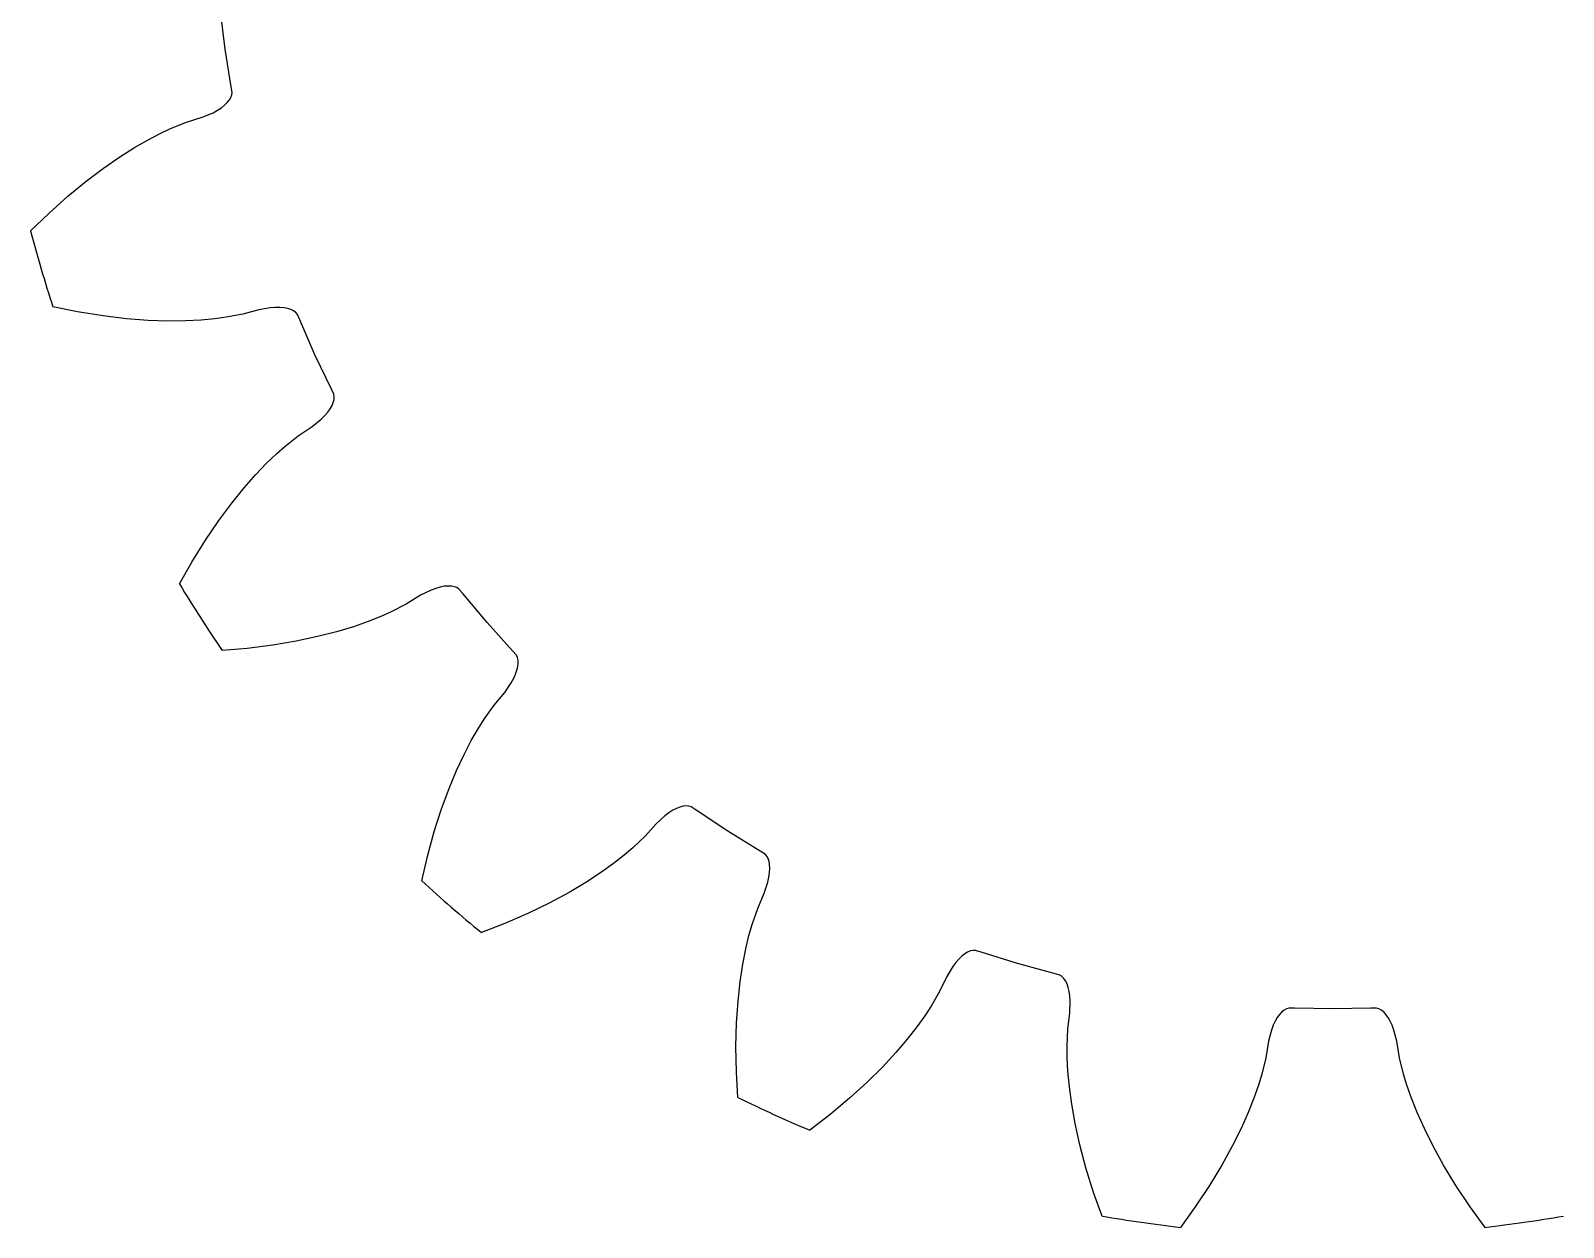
# Model space of a CAD drawing. Extents: x -24 to 114, y -47 to 47.
# Drawn here: x -23.22 to 4.11, y -23.85 to -2.51 of the extents above; entities that cross this region are included whole.
import ezdxf

# ---------------------------------------------------------------- set-up
doc = ezdxf.new("R2010")
doc.units = 0

msp = doc.modelspace()

# ---------------------------------------------------------------- linework, layer by layer
at = {"layer": 'layer1'}
for p, q in [((-19.747, -2.839), (-19.832, -2.165)), ((-19.639, -3.51), (-19.747, -2.839)), ((-19.624, -3.611), (-19.639, -3.51)), ((-19.758, -3.84), (-19.71, -3.794)), ((-19.71, -3.794), (-19.673, -3.747)), ((-19.673, -3.747), (-19.646, -3.701)), ((-19.646, -3.701), (-19.63, -3.655)), ((-19.63, -3.655), (-19.624, -3.611)), ((-20.44, -4.145), (-20.156, -4.055)), ((-20.156, -4.055), (-19.965, -3.974)), ((-19.965, -3.974), (-19.886, -3.931)), ((-19.886, -3.931), (-19.816, -3.886)), ((-19.816, -3.886), (-19.758, -3.84)), ((-21.121, -4.455), (-20.906, -4.343)), ((-20.906, -4.343), (-20.721, -4.257)), ((-20.721, -4.257), (-20.44, -4.145)), ((-21.629, -4.761), (-21.363, -4.594)), ((-21.363, -4.594), (-21.121, -4.455)), ((-21.917, -4.961), (-21.629, -4.761)), ((-22.226, -5.194), (-21.917, -4.961)), ((-22.895, -5.77), (-22.552, -5.462)), ((-22.552, -5.462), (-22.226, -5.194)), ((-23.217, -6.082), (-22.895, -5.77)), ((-22.38, -7.525), (-22.819, -7.436)), ((-21.925, -7.598), (-22.38, -7.525)), ((-21.506, -7.647), (-21.925, -7.598)), ((-21.12, -7.676), (-21.506, -7.647)), ((-19.935, -7.649), (-20.177, -7.671)), ((-19.733, -7.622), (-19.935, -7.649)), ((-19.436, -7.564), (-19.733, -7.622)), ((-19.149, -7.486), (-19.436, -7.564)), ((-18.944, -7.451), (-19.149, -7.486)), ((-18.854, -7.444), (-18.944, -7.451)), ((-18.771, -7.445), (-18.854, -7.444)), ((-18.697, -7.452), (-18.771, -7.445)), ((-18.632, -7.465), (-18.697, -7.452)), ((-18.575, -7.484), (-18.632, -7.465)), ((-18.528, -7.508), (-18.575, -7.484)), ((-18.49, -7.537), (-18.528, -7.508)), ((-18.461, -7.572), (-18.49, -7.537)), ((-18.419, -7.665), (-18.461, -7.572)), ((-20.77, -7.688), (-21.12, -7.676)), ((-20.455, -7.685), (-20.77, -7.688)), ((-20.177, -7.671), (-20.455, -7.685)), ((-18.147, -8.288), (-18.419, -7.665)), ((-17.855, -8.901), (-18.147, -8.288)), ((-17.812, -8.994), (-17.855, -8.901)), ((-17.805, -9.038), (-17.812, -8.994)), ((-17.919, -9.311), (-17.876, -9.251)), ((-17.876, -9.251), (-17.843, -9.193)), ((-17.843, -9.193), (-17.82, -9.138)), ((-17.82, -9.138), (-17.807, -9.086)), ((-17.807, -9.086), (-17.805, -9.038)), ((-18.197, -9.569), (-18.037, -9.438)), ((-18.037, -9.438), (-17.973, -9.374)), ((-17.973, -9.374), (-17.919, -9.311)), ((-18.683, -9.922), (-18.444, -9.736)), ((-18.444, -9.736), (-18.197, -9.569)), ((-19.011, -10.225), (-18.835, -10.057)), ((-18.835, -10.057), (-18.683, -9.922)), ((-19.204, -10.426), (-19.011, -10.225)), ((-19.411, -10.662), (-19.204, -10.426)), ((-19.632, -10.934), (-19.411, -10.662)), ((-19.863, -11.246), (-19.632, -10.934)), ((-20.1, -11.594), (-19.863, -11.246)), ((-20.343, -11.986), (-20.1, -11.594)), ((-20.563, -12.376), (-20.343, -11.986)), ((-16.078, -12.486), (-16.264, -12.578)), ((-15.993, -12.455), (-16.078, -12.486)), ((-15.914, -12.432), (-15.993, -12.455)), ((-15.841, -12.417), (-15.914, -12.432)), ((-15.774, -12.412), (-15.841, -12.417)), ((-15.715, -12.414), (-15.774, -12.412)), ((-15.662, -12.424), (-15.715, -12.414)), ((-15.617, -12.441), (-15.662, -12.424)), ((-15.58, -12.466), (-15.617, -12.441)), ((-15.513, -12.544), (-15.58, -12.466)), ((-15.077, -13.064), (-15.513, -12.544)), ((-16.518, -12.733), (-16.787, -12.873)), ((-16.264, -12.578), (-16.518, -12.733)), ((-17.198, -13.045), (-17.461, -13.137)), ((-16.972, -12.955), (-17.198, -13.045)), ((-16.787, -12.873), (-16.972, -12.955)), ((-14.624, -13.57), (-15.077, -13.064)), ((-18.102, -13.315), (-18.481, -13.396)), ((-17.762, -13.228), (-18.102, -13.315)), ((-17.461, -13.137), (-17.762, -13.228)), ((-19.354, -13.525), (-19.8, -13.563)), ((-18.896, -13.467), (-19.354, -13.525)), ((-18.481, -13.396), (-18.896, -13.467)), ((-14.556, -13.647), (-14.624, -13.57)), ((-14.537, -13.688), (-14.556, -13.647)), ((-14.57, -13.982), (-14.545, -13.912)), ((-14.545, -13.912), (-14.53, -13.847)), ((-14.526, -13.735), (-14.537, -13.688)), ((-14.53, -13.847), (-14.524, -13.788)), ((-14.524, -13.788), (-14.526, -13.735)), ((-14.764, -14.309), (-14.647, -14.137)), ((-14.647, -14.137), (-14.604, -14.058)), ((-14.604, -14.058), (-14.57, -13.982)), ((-14.954, -14.538), (-14.764, -14.309)), ((-15.131, -14.784), (-14.954, -14.538)), ((-15.36, -15.167), (-15.239, -14.956)), ((-15.239, -14.956), (-15.131, -14.784)), ((-15.488, -15.414), (-15.36, -15.167)), ((-15.621, -15.699), (-15.488, -15.414)), ((-15.756, -16.022), (-15.621, -15.699)), ((-15.89, -16.386), (-15.756, -16.022)), ((-16.019, -16.787), (-15.89, -16.386)), ((-11.701, -16.377), (-11.767, -16.411)), ((-11.639, -16.353), (-11.701, -16.377)), ((-11.581, -16.338), (-11.639, -16.353)), ((-11.528, -16.333), (-11.581, -16.338)), ((-11.48, -16.337), (-11.528, -16.333)), ((-11.437, -16.35), (-11.48, -16.337)), ((-11.351, -16.406), (-11.437, -16.35)), ((-12.062, -16.65), (-12.261, -16.871)), ((-11.909, -16.51), (-12.062, -16.65)), ((-11.836, -16.456), (-11.909, -16.51)), ((-11.767, -16.411), (-11.836, -16.456)), ((-10.786, -16.783), (-11.351, -16.406)), ((-16.142, -17.232), (-16.019, -16.787)), ((-12.261, -16.871), (-12.48, -17.081)), ((-10.208, -17.141), (-10.786, -16.783)), ((-12.635, -17.212), (-12.826, -17.362)), ((-12.48, -17.081), (-12.635, -17.212)), ((-10.122, -17.195), (-10.208, -17.141)), ((-10.092, -17.229), (-10.122, -17.195)), ((-16.243, -17.668), (-16.142, -17.232)), ((-12.826, -17.362), (-13.053, -17.524)), ((-10.068, -17.271), (-10.092, -17.229)), ((-10.051, -17.321), (-10.068, -17.271)), ((-10.04, -17.38), (-10.051, -17.321)), ((-10.037, -17.447), (-10.04, -17.38)), ((-10.04, -17.521), (-10.037, -17.447)), ((-13.316, -17.696), (-13.617, -17.876)), ((-13.053, -17.524), (-13.316, -17.696)), ((-10.135, -17.889), (-10.071, -17.691)), ((-10.071, -17.691), (-10.052, -17.602)), ((-10.052, -17.602), (-10.04, -17.521)), ((-13.617, -17.876), (-13.958, -18.06)), ((-10.253, -18.162), (-10.135, -17.889)), ((-14.337, -18.245), (-14.759, -18.43)), ((-13.958, -18.06), (-14.337, -18.245)), ((-10.353, -18.448), (-10.253, -18.162)), ((-14.759, -18.43), (-15.177, -18.592)), ((-10.408, -18.643), (-10.353, -18.448)), ((-10.465, -18.88), (-10.408, -18.643)), ((-10.518, -19.153), (-10.465, -18.88)), ((-6.721, -19.124), (-6.775, -19.196)), ((-6.666, -19.062), (-6.721, -19.124)), ((-6.613, -19.01), (-6.666, -19.062)), ((-6.56, -18.969), (-6.613, -19.01)), ((-6.509, -18.939), (-6.56, -18.969)), ((-6.459, -18.919), (-6.509, -18.939)), ((-6.412, -18.91), (-6.459, -18.919)), ((-6.367, -18.91), (-6.412, -18.91)), ((-6.269, -18.94), (-6.367, -18.91)), ((-5.621, -19.142), (-6.269, -18.94)), ((-10.565, -19.464), (-10.518, -19.153)), ((-6.882, -19.374), (-7.012, -19.642)), ((-6.775, -19.196), (-6.882, -19.374)), ((-4.966, -19.322), (-5.621, -19.142)), ((-4.867, -19.351), (-4.966, -19.322)), ((-4.829, -19.374), (-4.867, -19.351)), ((-4.795, -19.408), (-4.829, -19.374)), ((-10.604, -19.812), (-10.565, -19.464)), ((-7.012, -19.642), (-7.162, -19.905)), ((-4.764, -19.451), (-4.795, -19.408)), ((-4.737, -19.505), (-4.764, -19.451)), ((-4.715, -19.568), (-4.737, -19.505)), ((-4.697, -19.64), (-4.715, -19.568)), ((-4.685, -19.721), (-4.697, -19.64)), ((-10.63, -20.199), (-10.604, -19.812)), ((-7.162, -19.905), (-7.274, -20.075)), ((-4.679, -19.812), (-4.685, -19.721)), ((-4.685, -20.019), (-4.679, -19.812)), ((-0.825, -19.95), (-0.867, -19.973)), ((-0.782, -19.938), (-0.825, -19.95)), ((-0.679, -19.939), (-0.782, -19.938)), ((0, -19.95), (-0.679, -19.939)), ((0.679, -19.939), (0, -19.95)), ((0.782, -19.938), (0.679, -19.939)), ((0.825, -19.95), (0.782, -19.938)), ((0.867, -19.973), (0.825, -19.95)), ((-10.64, -20.62), (-10.63, -20.199)), ((-7.274, -20.075), (-7.415, -20.272)), ((-4.721, -20.315), (-4.685, -20.019)), ((-1.026, -20.168), (-1.061, -20.243)), ((-0.989, -20.103), (-1.026, -20.168)), ((-0.95, -20.049), (-0.989, -20.103)), ((-0.909, -20.006), (-0.95, -20.049)), ((-0.867, -19.973), (-0.909, -20.006)), ((0.909, -20.006), (0.867, -19.973)), ((0.95, -20.049), (0.909, -20.006)), ((0.989, -20.103), (0.95, -20.049)), ((1.026, -20.168), (0.989, -20.103)), ((1.061, -20.243), (1.026, -20.168)), ((-7.587, -20.492), (-7.791, -20.731)), ((-7.415, -20.272), (-7.587, -20.492)), ((-4.736, -20.617), (-4.721, -20.315)), ((-1.092, -20.328), (-1.145, -20.528)), ((-1.061, -20.243), (-1.092, -20.328)), ((1.092, -20.328), (1.061, -20.243)), ((1.145, -20.528), (1.092, -20.328)), ((-10.633, -21.081), (-10.64, -20.62)), ((-7.791, -20.731), (-8.029, -20.988)), ((-4.734, -20.82), (-4.736, -20.617)), ((-1.145, -20.528), (-1.194, -20.822)), ((1.194, -20.822), (1.145, -20.528)), ((-8.029, -20.988), (-8.304, -21.261)), ((-4.722, -21.063), (-4.734, -20.82)), ((-1.194, -20.822), (-1.264, -21.116)), ((1.264, -21.116), (1.194, -20.822)), ((-10.608, -21.529), (-10.633, -21.081)), ((-8.304, -21.261), (-8.616, -21.545)), ((-4.696, -21.341), (-4.722, -21.063)), ((-1.323, -21.311), (-1.404, -21.54)), ((-1.264, -21.116), (-1.323, -21.311)), ((1.323, -21.311), (1.264, -21.116)), ((1.404, -21.54), (1.323, -21.311)), ((-8.616, -21.545), (-8.969, -21.841)), ((-4.654, -21.652), (-4.696, -21.341)), ((-1.404, -21.54), (-1.507, -21.799)), ((1.507, -21.799), (1.404, -21.54)), ((-8.969, -21.841), (-9.324, -22.115)), ((-4.592, -21.997), (-4.654, -21.652)), ((-1.507, -21.799), (-1.635, -22.086)), ((1.635, -22.086), (1.507, -21.799)), ((-4.508, -22.375), (-4.592, -21.997)), ((-1.635, -22.086), (-1.791, -22.4)), ((1.791, -22.4), (1.635, -22.086)), ((-4.4, -22.783), (-4.508, -22.375)), ((-1.791, -22.4), (-1.978, -22.739)), ((1.978, -22.739), (1.791, -22.4)), ((-4.263, -23.223), (-4.4, -22.783)), ((-1.978, -22.739), (-2.197, -23.1)), ((2.197, -23.1), (1.978, -22.739)), ((-4.113, -23.645), (-4.263, -23.223)), ((-2.197, -23.1), (-2.452, -23.483)), ((2.452, -23.483), (2.197, -23.1)), ((-2.452, -23.483), (-2.716, -23.846)), ((2.716, -23.846), (2.452, -23.483))]:
    msp.add_line(p, q, dxfattribs=at)
for start, end in [(194.6787, 198.0486), (211.0423, 214.4122), (227.406, 230.7758), (243.7696, 247.1395), (260.1333, 263.5031), (276.4969, 279.8667)]:
    msp.add_arc((0, 0), 24, start, end, dxfattribs=at)
at = {"layer": 'layer3'}
for p, q in [((-19.747, -2.839), (-19.832, -2.165)), ((-19.639, -3.51), (-19.747, -2.839)), ((-19.624, -3.611), (-19.639, -3.51)), ((-19.758, -3.84), (-19.71, -3.794)), ((-19.71, -3.794), (-19.673, -3.747)), ((-19.673, -3.747), (-19.646, -3.701)), ((-19.646, -3.701), (-19.63, -3.655)), ((-19.63, -3.655), (-19.624, -3.611)), ((-20.44, -4.145), (-20.156, -4.055)), ((-20.156, -4.055), (-19.965, -3.974)), ((-19.965, -3.974), (-19.886, -3.931)), ((-19.886, -3.931), (-19.816, -3.886)), ((-19.816, -3.886), (-19.758, -3.84)), ((-21.121, -4.455), (-20.906, -4.343)), ((-20.906, -4.343), (-20.721, -4.257)), ((-20.721, -4.257), (-20.44, -4.145)), ((-21.629, -4.761), (-21.363, -4.594)), ((-21.363, -4.594), (-21.121, -4.455)), ((-21.917, -4.961), (-21.629, -4.761)), ((-22.226, -5.194), (-21.917, -4.961)), ((-22.895, -5.77), (-22.552, -5.462)), ((-22.552, -5.462), (-22.226, -5.194)), ((-23.217, -6.082), (-22.895, -5.77)), ((-22.38, -7.525), (-22.819, -7.436)), ((-21.925, -7.598), (-22.38, -7.525)), ((-21.506, -7.647), (-21.925, -7.598)), ((-21.12, -7.676), (-21.506, -7.647)), ((-19.935, -7.649), (-20.177, -7.671)), ((-19.733, -7.622), (-19.935, -7.649)), ((-19.436, -7.564), (-19.733, -7.622)), ((-19.149, -7.486), (-19.436, -7.564)), ((-18.944, -7.451), (-19.149, -7.486)), ((-18.854, -7.444), (-18.944, -7.451)), ((-18.771, -7.445), (-18.854, -7.444)), ((-18.697, -7.452), (-18.771, -7.445)), ((-18.632, -7.465), (-18.697, -7.452)), ((-18.575, -7.484), (-18.632, -7.465)), ((-18.528, -7.508), (-18.575, -7.484)), ((-18.49, -7.537), (-18.528, -7.508)), ((-18.461, -7.572), (-18.49, -7.537)), ((-18.419, -7.665), (-18.461, -7.572)), ((-20.77, -7.688), (-21.12, -7.676)), ((-20.455, -7.685), (-20.77, -7.688)), ((-20.177, -7.671), (-20.455, -7.685)), ((-18.147, -8.288), (-18.419, -7.665)), ((-17.855, -8.901), (-18.147, -8.288)), ((-17.812, -8.994), (-17.855, -8.901)), ((-17.805, -9.038), (-17.812, -8.994)), ((-17.919, -9.311), (-17.876, -9.251)), ((-17.876, -9.251), (-17.843, -9.193)), ((-17.843, -9.193), (-17.82, -9.138)), ((-17.82, -9.138), (-17.807, -9.086)), ((-17.807, -9.086), (-17.805, -9.038)), ((-18.197, -9.569), (-18.037, -9.438)), ((-18.037, -9.438), (-17.973, -9.374)), ((-17.973, -9.374), (-17.919, -9.311)), ((-18.683, -9.922), (-18.444, -9.736)), ((-18.444, -9.736), (-18.197, -9.569)), ((-19.011, -10.225), (-18.835, -10.057)), ((-18.835, -10.057), (-18.683, -9.922)), ((-19.204, -10.426), (-19.011, -10.225)), ((-19.411, -10.662), (-19.204, -10.426)), ((-19.632, -10.934), (-19.411, -10.662)), ((-19.863, -11.246), (-19.632, -10.934)), ((-20.1, -11.594), (-19.863, -11.246)), ((-20.343, -11.986), (-20.1, -11.594)), ((-20.563, -12.376), (-20.343, -11.986)), ((-16.078, -12.486), (-16.264, -12.578)), ((-15.993, -12.455), (-16.078, -12.486)), ((-15.914, -12.432), (-15.993, -12.455)), ((-15.841, -12.417), (-15.914, -12.432)), ((-15.774, -12.412), (-15.841, -12.417)), ((-15.715, -12.414), (-15.774, -12.412)), ((-15.662, -12.424), (-15.715, -12.414)), ((-15.617, -12.441), (-15.662, -12.424)), ((-15.58, -12.466), (-15.617, -12.441)), ((-15.513, -12.544), (-15.58, -12.466)), ((-15.077, -13.064), (-15.513, -12.544)), ((-16.518, -12.733), (-16.787, -12.873)), ((-16.264, -12.578), (-16.518, -12.733)), ((-17.198, -13.045), (-17.461, -13.137)), ((-16.972, -12.955), (-17.198, -13.045)), ((-16.787, -12.873), (-16.972, -12.955)), ((-14.624, -13.57), (-15.077, -13.064)), ((-18.102, -13.315), (-18.481, -13.396)), ((-17.762, -13.228), (-18.102, -13.315)), ((-17.461, -13.137), (-17.762, -13.228)), ((-19.354, -13.525), (-19.8, -13.563)), ((-18.896, -13.467), (-19.354, -13.525)), ((-18.481, -13.396), (-18.896, -13.467)), ((-14.556, -13.647), (-14.624, -13.57)), ((-14.537, -13.688), (-14.556, -13.647)), ((-14.57, -13.982), (-14.545, -13.912)), ((-14.545, -13.912), (-14.53, -13.847)), ((-14.526, -13.735), (-14.537, -13.688)), ((-14.53, -13.847), (-14.524, -13.788)), ((-14.524, -13.788), (-14.526, -13.735)), ((-14.764, -14.309), (-14.647, -14.137)), ((-14.647, -14.137), (-14.604, -14.058)), ((-14.604, -14.058), (-14.57, -13.982)), ((-14.954, -14.538), (-14.764, -14.309)), ((-15.131, -14.784), (-14.954, -14.538)), ((-15.36, -15.167), (-15.239, -14.956)), ((-15.239, -14.956), (-15.131, -14.784)), ((-15.488, -15.414), (-15.36, -15.167)), ((-15.621, -15.699), (-15.488, -15.414)), ((-15.756, -16.022), (-15.621, -15.699)), ((-15.89, -16.386), (-15.756, -16.022)), ((-16.019, -16.787), (-15.89, -16.386)), ((-11.701, -16.377), (-11.767, -16.411)), ((-11.639, -16.353), (-11.701, -16.377)), ((-11.581, -16.338), (-11.639, -16.353)), ((-11.528, -16.333), (-11.581, -16.338)), ((-11.48, -16.337), (-11.528, -16.333)), ((-11.437, -16.35), (-11.48, -16.337)), ((-11.351, -16.406), (-11.437, -16.35)), ((-12.062, -16.65), (-12.261, -16.871)), ((-11.909, -16.51), (-12.062, -16.65)), ((-11.836, -16.456), (-11.909, -16.51)), ((-11.767, -16.411), (-11.836, -16.456)), ((-10.786, -16.783), (-11.351, -16.406)), ((-16.142, -17.232), (-16.019, -16.787)), ((-12.261, -16.871), (-12.48, -17.081)), ((-10.208, -17.141), (-10.786, -16.783)), ((-12.635, -17.212), (-12.826, -17.362)), ((-12.48, -17.081), (-12.635, -17.212)), ((-10.122, -17.195), (-10.208, -17.141)), ((-10.092, -17.229), (-10.122, -17.195)), ((-16.243, -17.668), (-16.142, -17.232)), ((-12.826, -17.362), (-13.053, -17.524)), ((-10.068, -17.271), (-10.092, -17.229)), ((-10.051, -17.321), (-10.068, -17.271)), ((-10.04, -17.38), (-10.051, -17.321)), ((-10.037, -17.447), (-10.04, -17.38)), ((-10.04, -17.521), (-10.037, -17.447)), ((-13.316, -17.696), (-13.617, -17.876)), ((-13.053, -17.524), (-13.316, -17.696)), ((-10.135, -17.889), (-10.071, -17.691)), ((-10.071, -17.691), (-10.052, -17.602)), ((-10.052, -17.602), (-10.04, -17.521)), ((-13.617, -17.876), (-13.958, -18.06)), ((-10.253, -18.162), (-10.135, -17.889)), ((-14.337, -18.245), (-14.759, -18.43)), ((-13.958, -18.06), (-14.337, -18.245)), ((-10.353, -18.448), (-10.253, -18.162)), ((-14.759, -18.43), (-15.177, -18.592)), ((-10.408, -18.643), (-10.353, -18.448)), ((-10.465, -18.88), (-10.408, -18.643)), ((-10.518, -19.153), (-10.465, -18.88)), ((-6.721, -19.124), (-6.775, -19.196)), ((-6.666, -19.062), (-6.721, -19.124)), ((-6.613, -19.01), (-6.666, -19.062)), ((-6.56, -18.969), (-6.613, -19.01)), ((-6.509, -18.939), (-6.56, -18.969)), ((-6.459, -18.919), (-6.509, -18.939)), ((-6.412, -18.91), (-6.459, -18.919)), ((-6.367, -18.91), (-6.412, -18.91)), ((-6.269, -18.94), (-6.367, -18.91)), ((-5.621, -19.142), (-6.269, -18.94)), ((-10.565, -19.464), (-10.518, -19.153)), ((-6.882, -19.374), (-7.012, -19.642)), ((-6.775, -19.196), (-6.882, -19.374)), ((-4.966, -19.322), (-5.621, -19.142)), ((-4.867, -19.351), (-4.966, -19.322)), ((-4.829, -19.374), (-4.867, -19.351)), ((-4.795, -19.408), (-4.829, -19.374)), ((-10.604, -19.812), (-10.565, -19.464)), ((-7.012, -19.642), (-7.162, -19.905)), ((-4.764, -19.451), (-4.795, -19.408)), ((-4.737, -19.505), (-4.764, -19.451)), ((-4.715, -19.568), (-4.737, -19.505)), ((-4.697, -19.64), (-4.715, -19.568)), ((-4.685, -19.721), (-4.697, -19.64)), ((-10.63, -20.199), (-10.604, -19.812)), ((-7.162, -19.905), (-7.274, -20.075)), ((-4.679, -19.812), (-4.685, -19.721)), ((-4.685, -20.019), (-4.679, -19.812)), ((-0.825, -19.95), (-0.867, -19.973)), ((-0.782, -19.938), (-0.825, -19.95)), ((-0.679, -19.939), (-0.782, -19.938)), ((0, -19.95), (-0.679, -19.939)), ((0.679, -19.939), (0, -19.95)), ((0.782, -19.938), (0.679, -19.939)), ((0.825, -19.95), (0.782, -19.938)), ((0.867, -19.973), (0.825, -19.95)), ((-10.64, -20.62), (-10.63, -20.199)), ((-7.274, -20.075), (-7.415, -20.272)), ((-4.721, -20.315), (-4.685, -20.019)), ((-1.026, -20.168), (-1.061, -20.243)), ((-0.989, -20.103), (-1.026, -20.168)), ((-0.95, -20.049), (-0.989, -20.103)), ((-0.909, -20.006), (-0.95, -20.049)), ((-0.867, -19.973), (-0.909, -20.006)), ((0.909, -20.006), (0.867, -19.973)), ((0.95, -20.049), (0.909, -20.006)), ((0.989, -20.103), (0.95, -20.049)), ((1.026, -20.168), (0.989, -20.103)), ((1.061, -20.243), (1.026, -20.168)), ((-7.587, -20.492), (-7.791, -20.731)), ((-7.415, -20.272), (-7.587, -20.492)), ((-4.736, -20.617), (-4.721, -20.315)), ((-1.092, -20.328), (-1.145, -20.528)), ((-1.061, -20.243), (-1.092, -20.328)), ((1.092, -20.328), (1.061, -20.243)), ((1.145, -20.528), (1.092, -20.328)), ((-10.633, -21.081), (-10.64, -20.62)), ((-7.791, -20.731), (-8.029, -20.988)), ((-4.734, -20.82), (-4.736, -20.617)), ((-1.145, -20.528), (-1.194, -20.822)), ((1.194, -20.822), (1.145, -20.528)), ((-8.029, -20.988), (-8.304, -21.261)), ((-4.722, -21.063), (-4.734, -20.82)), ((-1.194, -20.822), (-1.264, -21.116)), ((1.264, -21.116), (1.194, -20.822)), ((-10.608, -21.529), (-10.633, -21.081)), ((-8.304, -21.261), (-8.616, -21.545)), ((-4.696, -21.341), (-4.722, -21.063)), ((-1.323, -21.311), (-1.404, -21.54)), ((-1.264, -21.116), (-1.323, -21.311)), ((1.323, -21.311), (1.264, -21.116)), ((1.404, -21.54), (1.323, -21.311)), ((-8.616, -21.545), (-8.969, -21.841)), ((-4.654, -21.652), (-4.696, -21.341)), ((-1.404, -21.54), (-1.507, -21.799)), ((1.507, -21.799), (1.404, -21.54)), ((-8.969, -21.841), (-9.324, -22.115)), ((-4.592, -21.997), (-4.654, -21.652)), ((-1.507, -21.799), (-1.635, -22.086)), ((1.635, -22.086), (1.507, -21.799)), ((-4.508, -22.375), (-4.592, -21.997)), ((-1.635, -22.086), (-1.791, -22.4)), ((1.791, -22.4), (1.635, -22.086)), ((-4.4, -22.783), (-4.508, -22.375)), ((-1.791, -22.4), (-1.978, -22.739)), ((1.978, -22.739), (1.791, -22.4)), ((-4.263, -23.223), (-4.4, -22.783)), ((-1.978, -22.739), (-2.197, -23.1)), ((2.197, -23.1), (1.978, -22.739)), ((-4.113, -23.645), (-4.263, -23.223)), ((-2.197, -23.1), (-2.452, -23.483)), ((2.452, -23.483), (2.197, -23.1)), ((-2.452, -23.483), (-2.716, -23.846)), ((2.716, -23.846), (2.452, -23.483))]:
    msp.add_line(p, q, dxfattribs=at)
for start, end in [(194.6787, 198.0486), (211.0423, 214.4122), (227.406, 230.7758), (243.7696, 247.1395), (260.1333, 263.5031), (276.4969, 279.8667)]:
    msp.add_arc((0, 0), 24, start, end, dxfattribs=at)

doc.saveas('drawing.dxf')
